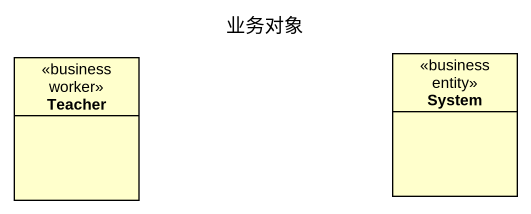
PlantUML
@startuml
title 业务对象
hide circle
hide empty members
class Teacher <<business worker>>
class System <<business entity>>
@enduml
